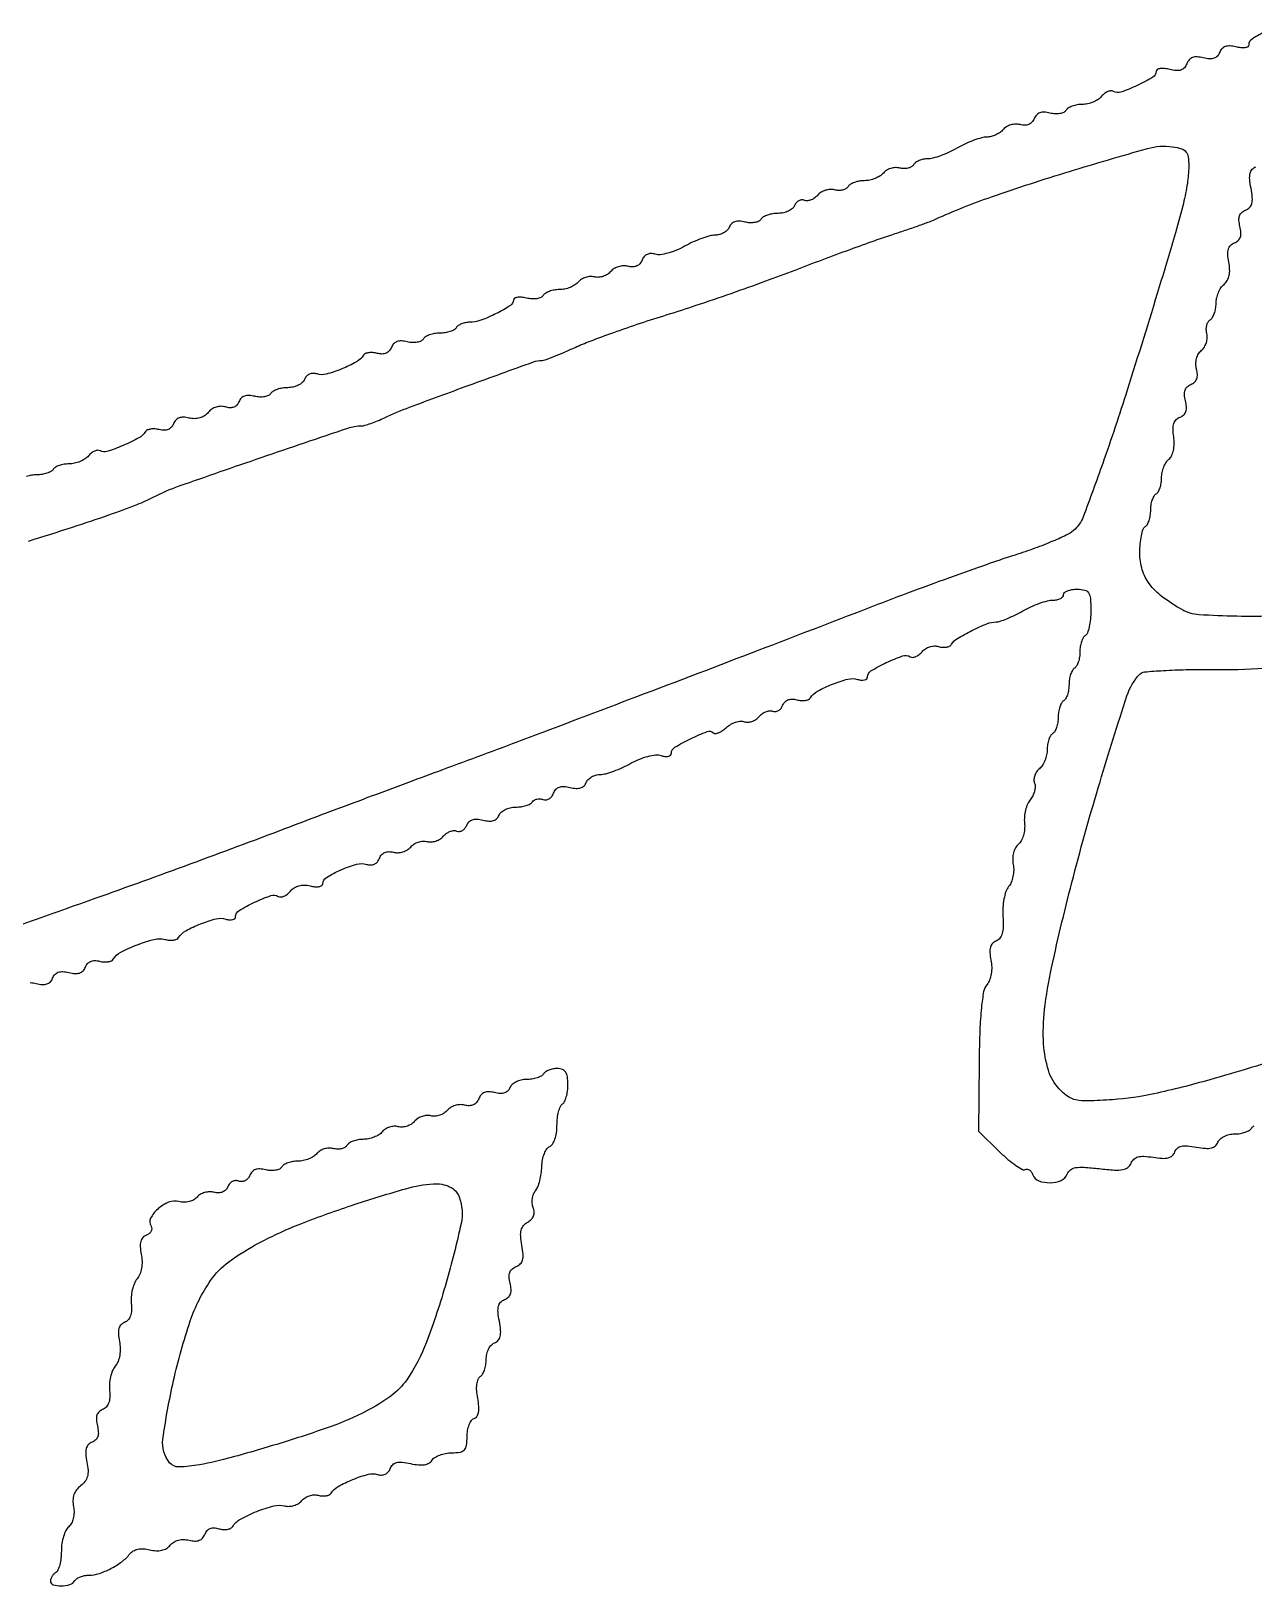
# Model space of a CAD drawing. Extents: x 0 to 1197, y 0 to 515.
# Drawn here: x 396.4 to 620.9, y 46 to 331.5 of the extents above; entities that cross this region are included whole.
import ezdxf

# ---------------------------------------------------------------- set-up
doc = ezdxf.new("R2010")
doc.units = 0

msp = doc.modelspace()

# ---------------------------------------------------------------- linework, layer by layer
for points in [[(623.258102, 331.452757, 0.027988), (620.59999, 330.008574, 0.259912), (619.986274, 328.907706, -0.26816), (619.804232, 328.592686, -0.093994), (619.291712, 328.414052, -0.062444), (618.528002, 328.396322, -0.036113), (617.621809, 328.555339, 0.044328), (616.517719, 328.730466, 0.098903), (615.678038, 328.622005, 0.124615), (615.066075, 328.226663, 0.096009), (614.643768, 327.549827, -0.0961), (614.219914, 326.870783, -0.125507), (613.606399, 326.476276, -0.098851), (612.761709, 326.370403, -0.04341), (611.643768, 326.549827, 0.043795), (610.508541, 326.731132, 0.103755), (609.664637, 326.615706, 0.128675), (609.050394, 326.196697, 0.087672), (608.612491, 325.468321, -0.088036), (608.167458, 324.729294, -0.132896), (607.546179, 324.314296, -0.103328), (606.67926, 324.210872, -0.0397), (605.476956, 324.412983, 0.034986), (604.519908, 324.583146, 0.061189), (603.716033, 324.570115, 0.092371), (603.176905, 324.389866, 0.272436), (602.986274, 324.065969, -0.264862), (602.366508, 322.978069, -0.024366), (599.515266, 321.470393, -0.025233), (596.521779, 320.249599, -0.226337), (595.149852, 320.398903, 0.158665), (594.699139, 320.508659, 0.080363), (594.125119, 320.370485, 0.066805), (593.519348, 320.015543, 0.053713), (592.977136, 319.48899, -0.076023), (592.335014, 318.918586, -0.044492), (591.423316, 318.437391, -0.043312), (590.401259, 318.109833, -0.055952), (589.422846, 318, 0.042625), (588.486364, 317.92002, 0.044251), (587.589121, 317.682448, 0.048396), (586.856598, 317.334004, 0.119693), (586.436196, 316.918973, -0.148288), (586.013967, 316.546558, -0.064688), (585.29264, 316.324084, -0.055947), (584.40569, 316.272412, -0.048117), (583.481438, 316.411858, 0.047859), (582.424667, 316.571854, 0.0994), (581.602871, 316.45308, 0.121616), (580.996324, 316.052449, 0.094938), (580.578381, 315.379431, -0.093794), (580.187266, 314.746417, -0.107109), (579.6075, 314.335222, -0.098029), (578.866483, 314.178779, -0.067203), (578.01089, 314.283312, 0.073558), (577.178467, 314.374344, 0.060008), (576.29242, 314.233354, 0.061533), (575.488904, 313.893079, 0.088877), (574.900597, 313.396765, -0.066429), (574.321284, 312.862026, -0.044483), (573.539306, 312.4103, -0.044364), (572.686492, 312.102606, -0.064487), (571.894245, 312, 0.068759), (570.948418, 311.869314, 0.019908), (569.543709, 311.4125, 0.019614), (567.985101, 310.765533, 0.019773), (566.486274, 310, -0.020403), (564.98278, 309.234469, -0.019929), (563.410207, 308.5875, -0.020286), (561.986516, 308.131636, -0.067431), (561.014874, 308, 0.051489), (560.234216, 307.919396, 0.048206), (559.468173, 307.680659, 0.051712), (558.82814, 307.329527, 0.103394), (558.432432, 306.912882, -0.125957), (558.038035, 306.53302, -0.070436), (557.414372, 306.287246, -0.063034), (556.667786, 306.205654, -0.059753), (555.910182, 306.309647, 0.077208), (555.116276, 306.390642, 0.06059), (554.262838, 306.24109, 0.061354), (553.481547, 305.894941, 0.084818), (552.900597, 305.396765, -0.079997), (552.288373, 304.861515, -0.044242), (551.400832, 304.4103, -0.042695), (550.395629, 304.103126, -0.052858), (549.422846, 304, 0.042855), (548.486087, 303.919563, 0.044371), (547.588015, 303.680659, 0.048511), (546.854393, 303.330227, 0.119222), (546.432432, 302.912882, -0.125957), (546.038035, 302.53302, -0.070436), (545.414372, 302.287246, -0.063034), (544.667786, 302.205654, -0.059753), (543.910182, 302.309647, 0.079483), (543.113473, 302.387289, 0.06088), (542.251743, 302.227722, 0.061176), (541.45828, 301.866791, 0.082428), (540.862828, 301.351256, -0.063292), (540.31138, 300.835821, -0.063178), (539.648208, 300.474345, -0.069103), (538.978556, 300.314103, -0.116345), (538.408819, 300.391349, 0.11355), (537.886977, 300.465035, 0.100282), (537.359077, 300.309943, 0.093971), (536.906261, 299.948954, 0.086202), (536.600417, 299.436858, -0.127198), (536.20813, 298.88672, -0.063764), (535.484751, 298.422077, -0.057044), (534.563221, 298.106801, -0.053971), (533.576676, 298, 0.040075), (532.581317, 297.920094, 0.042853), (531.634308, 297.682448, 0.046998), (530.865977, 297.334301, 0.125109), (530.436196, 296.918973, -0.148288), (530.013967, 296.546558, -0.064688), (529.29264, 296.324084, -0.055947), (528.40569, 296.272412, -0.048117), (527.481438, 296.411858, 0.047301), (526.450028, 296.569188, 0.092207), (525.627357, 296.464098, 0.116035), (525.020724, 296.098826, 0.108262), (524.621917, 295.492885, -0.103437), (524.253931, 294.921982, -0.066726), (523.62954, 294.438535, -0.062913), (522.855849, 294.111478, -0.068678), (522.048075, 294, 0.066332), (521.036155, 293.865161, 0.020589), (519.569604, 293.401664, 0.020186), (517.955878, 292.742762, 0.020938), (516.420596, 291.963111, -0.029879), (514.90112, 291.225338, -0.031766), (513.334888, 290.691024, -0.033527), (511.939414, 290.410725, -0.110073), (511.008605, 290.492912, 0.075181), (510.220907, 290.61781, 0.106993), (509.529506, 290.473329, 0.111067), (508.977722, 290.062154, 0.0859), (508.592547, 289.416347, -0.09016), (508.19515, 288.762675, -0.108208), (507.614361, 288.339973, -0.100118), (506.872735, 288.1788, -0.067654), (506.01089, 288.283312, 0.076898), (505.174175, 288.369194, 0.060546), (504.275471, 288.212932, 0.061374), (503.453396, 287.850054, 0.085151), (502.842898, 287.327243, -0.078549), (502.244767, 286.801268, -0.060767), (501.459672, 286.428649, -0.061255), (500.615334, 286.258026, -0.083396), (499.842898, 286.327243, 0.079841), (499.074732, 286.401551, 0.06092), (498.243073, 286.246259, 0.061144), (497.476605, 285.896201, 0.082061), (496.900597, 285.396765, -0.079997), (496.288373, 284.861515, -0.044242), (495.400832, 284.4103, -0.042695), (494.395629, 284.103126, -0.052858), (493.422846, 284, 0.042625), (492.486364, 283.92002, 0.044251), (491.589121, 283.682448, 0.048396), (490.856598, 283.334004, 0.119693), (490.436196, 282.918973, -0.153269), (490.007279, 282.548024, -0.063318), (489.262014, 282.331771, -0.054518), (488.341342, 282.28845, -0.046031), (487.377179, 282.438025, 0.035696), (486.460832, 282.599611, 0.061775), (485.688602, 282.583999, 0.092915), (485.169931, 282.406975, 0.270468), (484.986274, 282.092294, -0.257162), (484.422875, 281.069322, -0.023975), (481.827462, 279.59696, -0.029949), (478.987763, 278.368799, -0.087302), (476.891653, 278, 0.05068), (476.162121, 277.925865, 0.0479), (475.447793, 277.70625, 0.051495), (474.852257, 277.383303, 0.104737), (474.486274, 277, -0.128561), (474.083063, 276.615613, -0.04604), (473.350085, 276.29375, -0.041947), (472.443358, 276.073871, -0.038534), (471.486274, 276, 0.041536), (470.525516, 275.92005, 0.043669), (469.607752, 275.682448, 0.047827), (468.860499, 275.334125, 0.121961), (468.436196, 274.918973, -0.148288), (468.013967, 274.546558, -0.064688), (467.29264, 274.324084, -0.055947), (466.40569, 274.272412, -0.048117), (465.481438, 274.411858, 0.047859), (464.424667, 274.571854, 0.0994), (463.602871, 274.45308, 0.121616), (462.996324, 274.052449, 0.094938), (462.578381, 273.379431, -0.093714), (462.184078, 272.741028, -0.10922), (461.601975, 272.331539, -0.09872), (460.852569, 272.180666, -0.0645), (459.975118, 272.292666, 0.043256), (459.176398, 272.429213, 0.05281), (458.418896, 272.412044, 0.061789), (457.809597, 272.255422, 0.161943), (457.467389, 271.969444, -0.128278), (456.168429, 270.729746, -0.030716), (453.454662, 269.433931, -0.030091), (450.618044, 268.481586, -0.143747), (448.928243, 268.518418, 0.081453), (448.206482, 268.623654, 0.097667), (447.536514, 268.479117, 0.102232), (446.994072, 268.099224, 0.097729), (446.636083, 267.529801, -0.120989), (446.229295, 266.944312, -0.064866), (445.495228, 266.449379, -0.058682), (444.56583, 266.113863, -0.057366), (443.576676, 266, 0.040075), (442.581317, 265.920094, 0.042853), (441.634308, 265.682448, 0.046998), (440.865977, 265.334301, 0.125109), (440.436196, 264.918973, -0.148288), (440.013967, 264.546558, -0.064688), (439.29264, 264.324084, -0.055947), (438.40569, 264.272412, -0.048117), (437.481438, 264.411858, 0.047621), (436.43421, 264.570918, 0.096644), (435.612156, 264.457482, 0.119659), (435.005841, 264.070562, 0.099881), (434.595458, 263.423934, -0.093276), (434.216722, 262.809544, -0.114772), (433.66376, 262.428136, -0.104394), (432.95642, 262.308726, -0.066733), (432.132382, 262.453627, 0.08098), (431.293136, 262.576799, 0.071972), (430.421409, 262.436498, 0.070687), (429.611216, 262.050697, 0.07326), (428.951659, 261.458292, -0.076376), (428.25473, 260.840078, -0.072593), (427.392493, 260.446485, -0.069861), (426.423394, 260.306158, -0.062635), (425.414735, 260.428599, 0.05118), (424.399629, 260.575414, 0.099238), (423.593223, 260.4482, 0.118587), (422.991312, 260.044871, 0.094771), (422.578381, 259.379431, -0.093714), (422.184078, 258.741028, -0.10922), (421.601975, 258.331539, -0.09872), (420.852569, 258.180666, -0.0645), (419.975118, 258.292666, 0.045128), (419.17475, 258.426419, 0.054211), (418.412258, 258.401303, 0.063259), (417.796482, 258.232477, 0.157093), (417.444791, 257.93288, -0.131241), (416.219622, 256.777171, -0.023127), (413.344514, 255.391891, -0.019581), (410.366854, 254.258859, -0.223097), (409.149852, 254.398903, 0.158665), (408.699139, 254.508659, 0.080363), (408.125119, 254.370485, 0.066805), (407.519348, 254.015543, 0.053713), (406.977136, 253.48899, -0.076023), (406.335014, 252.918586, -0.044492), (405.423316, 252.437391, -0.043312), (404.401259, 252.109833, -0.055952), (403.422846, 252, 0.039551), (402.490042, 251.926099, 0.04255), (401.603831, 251.70625, 0.046682), (400.885726, 251.38426, 0.126268), (400.486274, 251, -0.128561), (400.083063, 250.615613, -0.04604), (399.350085, 250.29375, -0.041947), (398.443358, 250.073871, -0.038534), (397.486274, 250, 0.04176), (396.525239, 249.919593, 0.043791), (395.606647, 249.680659, 0.047947)], [(395.986274, 237.84615, 0.003626), (404.062172, 240.398371, 0.00632), (410.7152, 242.647413, 0.007054), (415.903294, 244.557316, 0.028273), (418.986274, 245.946588, -0.035606), (423.615839, 247.951718, -0.00192), (438.702562, 253.181772, -0.000978), (454.58255, 258.583939, -0.081668), (457.112819, 259, 0.071914), (457.713473, 259.08684, 0.012838), (458.794996, 259.436668, 0.013638), (460.050175, 259.91743, 0.011933), (461.335145, 260.486529, -0.020795), (465.919334, 262.420404, -0.00219), (476.830523, 266.443452, -0.000732), (488.646296, 270.721765, -0.0867), (490.238814, 271, 0.088496), (490.801493, 271.100376, 0.005588), (492.378174, 271.701489, 0.008081), (494.24744, 272.473312, 0.00591), (496.298199, 273.388048, -0.017326), (499.062006, 274.54594, -0.005013), (503.404985, 276.141389, -0.005035), (508.33863, 277.842116, -0.005352), (513.206131, 279.407696, 0.005506), (518.544751, 281.126616, 0.003162), (524.943697, 283.310072, 0.003159), (531.34677, 285.585703, 0.005263), (536.706131, 287.592687, -0.002464), (541.656271, 289.478084, -0.002235), (546.788357, 291.377748, -0.002236), (551.396494, 293.036772, -0.007177), (554.486274, 294.083878, 0.00357), (556.930032, 294.892442, 0.003801), (559.311274, 295.719461, 0.003618), (561.349156, 296.461293, 0.017561), (562.486274, 296.930657, -0.023116), (572.78208, 301.047206, -0.009472), (587.09615, 305.71447, -0.005426), (601.416563, 309.916184, -0.105457), (605.997568, 310.21165, -0.035665), (607.630067, 309.851682, -0.148609), (608.461417, 309.302974, -0.1435), (608.862798, 308.372604, -0.032474), (608.962417, 306.636501, -0.036051), (608.711147, 303.489568, -0.021932), (607.985606, 299.827798, -0.01181), (606.531495, 294.428712, -0.002149), (603.557825, 284.5, -0.002956), (597.664942, 265.531239, -0.007873), (593.166925, 252.087256, -0.006076), (589.586541, 242.302001, -0.124885), (587.798279, 239.751011, -0.068804), (586.49163, 238.906987, -0.01079), (583.67882, 237.669209, -0.01182), (580.275183, 236.351677, -0.010066), (576.626738, 235.120053, 0.007993), (571.94492, 233.561184, 0.002552), (565.03066, 231.095847, 0.002546), (557.3566, 228.271089, 0.002839), (549.986274, 225.467646, -0.00092), (530.063106, 217.801846, -0.000643), (507.57835, 209.231052, -0.000634), (486.545748, 201.275268, -0.001844), (471.986274, 195.850325, 0.000818), (465.705027, 193.524555, 0.000429), (457.898774, 190.611944, 0.000427), (449.903194, 187.613084, 0.000656), (442.986274, 185.001687, -0.005113), (408.152319, 172.204142, -0.002899), (365.731939, 157.386519, -0.00234)], [(624.86814, 224.069779, -0.009895), (617.770674, 224.023884, -0.014532), (610.840151, 224.317815, -0.109996), (607.722705, 225.25, -0.033881), (604.110607, 227.603165, -0.071387), (601.754948, 229.969574, -0.086734), (600.439006, 232.575953, -0.073763), (599.986274, 235.628074, -0.02184), (600.059435, 237.302208, -0.028783), (600.280024, 238.813933, -0.028907), (600.597784, 240.007248, -0.176597), (600.986274, 240.5, 0.128561), (601.370661, 240.903211, 0.04604), (601.692524, 241.636189, 0.041947), (601.912403, 242.542916, 0.038534), (601.986274, 243.5, -0.038534), (602.060144, 244.457084, -0.041947), (602.280024, 245.363811, -0.04604), (602.601886, 246.096789, -0.128561), (602.986274, 246.5, 0.126268), (603.370534, 246.899452, 0.046682), (603.692524, 247.617557, 0.04255), (603.912372, 248.503768, 0.039551), (603.986274, 249.436572, -0.050566), (604.084489, 250.405245, -0.04215), (604.376842, 251.398183, -0.04395), (604.80621, 252.268228, -0.083139), (605.315867, 252.858575, 0.110189), (605.819968, 253.510011, 0.056636), (606.152043, 254.492511, 0.049536), (606.288289, 255.684635, 0.040154), (606.204058, 256.969499, -0.032749), (606.089913, 258.388748, -0.081542), (606.242942, 259.415554, -0.114027), (606.668026, 260.128347, -0.110338), (607.36735, 260.592738, 0.09547), (608.049856, 261.017572, 0.12576), (608.446111, 261.631107, 0.099205), (608.552661, 262.475729, 0.043435), (608.373089, 263.594941, -0.04341), (608.193664, 264.712881, -0.098851), (608.299537, 265.557571, -0.125507), (608.694045, 266.171086, -0.0961), (609.373089, 266.594941, 0.095559), (610.034192, 267.006613, 0.118293), (610.435249, 267.608442, 0.098789), (610.561571, 268.414852, 0.051132), (610.414873, 269.428461, -0.061054), (610.292648, 270.409503, -0.06496), (610.415987, 271.369742, -0.068988), (610.768727, 272.215245, -0.086483), (611.318753, 272.86097, 0.081478), (611.841453, 273.462401, 0.06109), (612.20848, 274.260892, 0.060983), (612.372183, 275.126044, 0.080415), (612.295921, 275.923909, -0.059753), (612.191928, 276.681512, -0.063034), (612.273519, 277.428098, -0.070436), (612.519293, 278.051761, -0.125957), (612.899156, 278.446158, 0.119222), (613.316501, 278.868119, 0.048511), (613.666933, 279.601741, 0.044371), (613.905837, 280.499813, 0.042855), (613.986274, 281.436572, -0.054904), (614.093826, 282.413068, -0.043118), (614.414431, 283.429379, -0.044424), (614.88541, 284.332827, -0.077336), (615.44383, 284.964775, 0.091905), (616.036079, 285.675417, 0.075356), (616.385813, 286.6016, 0.063147), (616.482073, 287.738043, 0.038962), (616.32191, 289.071819, -0.031608), (616.132366, 290.47573, -0.089561), (616.238147, 291.454636, -0.127712), (616.643111, 292.129703, -0.102862), (617.357239, 292.588858, 0.094375), (618.045849, 293.01542, 0.126193), (618.445173, 293.629003, 0.099825), (618.552915, 294.473512, 0.043479), (618.373089, 295.594941, -0.043547), (618.192905, 296.719572, -0.100726), (618.302388, 297.563924, -0.126803), (618.70619, 298.177604, -0.092803), (619.403751, 298.606707, 0.106967), (620.150643, 299.095547, 0.134261), (620.553901, 299.814424, 0.084122), (620.637423, 300.904957, 0.023513), (620.400511, 302.605463, -0.023681), (620.168577, 304.27434, -0.079426), (620.243109, 305.372271, -0.1278), (620.620798, 306.096822, -0.117954), (621.313822, 306.572198, 0.079844)], [(396.286251, 156.791046, -0.043189), (397.391333, 156.613185, 0.04341), (398.509274, 156.43376, 0.098851), (399.353964, 156.539633, 0.125507), (399.967479, 156.93414, 0.0961), (400.391333, 157.613185, -0.0961), (400.815187, 158.292229, -0.125507), (401.428702, 158.686736, -0.098851), (402.273392, 158.792609, -0.04341), (403.391333, 158.613185, 0.043442), (404.510907, 158.433571, 0.099306), (405.35551, 158.540315, 0.125831), (405.969053, 158.93707, 0.095291), (406.394167, 159.620569, -0.093714), (406.78847, 160.258972, -0.10922), (407.370572, 160.668461, -0.09872), (408.119978, 160.819334, -0.0645), (408.997429, 160.707334, 0.045128), (409.797797, 160.573581, 0.054211), (410.56029, 160.598697, 0.063259), (411.176066, 160.767523, 0.157093), (411.527756, 161.06712, -0.134118), (412.908547, 162.354948, -0.029117), (415.904662, 163.71352, -0.029411), (419.046098, 164.715279, -0.127094), (420.988932, 164.709556, 0.043072), (421.790907, 164.57215, 0.052669), (422.551155, 164.588609, 0.061637), (423.162428, 164.744695, 0.162431), (423.505158, 165.030556, -0.128699), (424.832205, 166.294965, -0.032432), (427.554404, 167.577855, -0.032017), (430.407047, 168.496503, -0.139613), (432.162729, 168.443995, 0.049838), (432.861154, 168.296782, 0.086663), (433.450608, 168.335002, 0.129775), (433.838785, 168.544927, 0.207122), (433.986274, 168.885695, -0.262376), (434.614267, 170.000053, -0.02543), (437.447772, 171.52446, -0.026231), (440.431193, 172.751786, -0.226615), (441.822696, 172.601097, 0.164229), (442.277141, 172.495639, 0.078911), (442.863101, 172.648399, 0.065076), (443.486194, 173.024012, 0.051448), (444.048764, 173.575296, -0.07864), (444.746971, 174.189051, -0.07562), (445.609761, 174.56734, -0.070693), (446.597866, 174.687589, -0.056524), (447.662071, 174.545234, 0.036767), (448.552801, 174.390129, 0.063488), (449.303539, 174.411083, 0.095652), (449.806725, 174.59216, 0.264587), (449.986274, 174.907706, -0.26106), (450.64065, 176.075599, -0.032988), (453.296463, 177.469749, -0.035934), (456.19289, 178.512648, -0.146307), (458.044305, 178.481582, 0.083715), (458.782395, 178.37735, 0.1039), (459.455614, 178.537686, 0.104848), (460.003009, 178.953645, 0.08663), (460.380001, 179.583653, -0.09016), (460.777398, 180.237325, -0.108208), (461.358187, 180.660027, -0.100118), (462.099813, 180.8212, -0.067654), (462.961658, 180.716688, 0.076898), (463.798372, 180.630806, 0.060546), (464.697076, 180.787068, 0.061374), (465.519152, 181.149946, 0.085151), (466.12965, 181.672757, -0.078549), (466.72778, 182.198732, -0.060767), (467.512875, 182.571351, -0.061255), (468.357213, 182.741974, -0.083396), (469.12965, 182.672757, 0.082175), (469.900612, 182.601786, 0.061154), (470.740569, 182.767109, 0.060908), (471.519227, 183.131938, 0.07973), (472.10972, 183.648744, -0.063292), (472.661168, 184.164179, -0.063178), (473.32434, 184.525655, -0.069103), (473.993991, 184.685897, -0.116345), (474.563729, 184.608651, 0.121974), (475.08871, 184.5434, 0.100753), (475.625427, 184.721215, 0.091314), (476.091749, 185.116285, 0.08002), (476.412833, 185.669212, -0.102552), (476.827203, 186.314554, -0.122785), (477.440802, 186.691821, -0.09533), (478.286251, 186.791046, -0.043189), (479.391333, 186.613185, 0.043024), (480.484183, 186.436922, 0.092077), (481.33047, 186.530154, 0.119934), (481.944629, 186.891723, 0.10882), (482.35063, 187.507115, -0.123391), (482.751684, 188.07856, -0.064464), (483.481481, 188.561465, -0.058054), (484.407755, 188.888942, -0.05602), (485.395872, 189, 0.035597), (486.385593, 189.070551, 0.040087), (487.3156, 189.280921, 0.043958), (488.062485, 189.588324, 0.135549), (488.459282, 189.956326, -0.116874), (488.786256, 190.282733, -0.081792), (489.270017, 190.480804, -0.075077), (489.833211, 190.523419, -0.073145), (490.389256, 190.398855, 0.123459), (490.949039, 190.330941, 0.100775), (491.522396, 190.524651, 0.090829), (492.021656, 190.951914, 0.079009), (492.366549, 191.548599, -0.089335), (492.80151, 192.266704, -0.128089), (493.415528, 192.680681, -0.102758), (494.259566, 192.794135, -0.043709), (495.391333, 192.613185, 0.043024), (496.484183, 192.436922, 0.092077), (497.33047, 192.530154, 0.119934), (497.944629, 192.891723, 0.10882), (498.35063, 193.507115, -0.103437), (498.718617, 194.078018, -0.066726), (499.343007, 194.561465, -0.062913), (500.116698, 194.888522, -0.068678), (500.924473, 195, 0.066332), (501.936393, 195.134839, 0.020589), (503.402944, 195.598336, 0.020186), (505.016669, 196.257238, 0.020938), (506.551951, 197.036889, -0.030372), (508.108245, 197.790646, -0.034222), (509.684408, 198.316276, -0.037228), (511.089127, 198.570513, -0.103356), (512.082367, 198.469501, 0.047566), (512.811693, 198.312319, 0.083298), (513.427001, 198.342494, 0.126511), (513.832482, 198.546885, 0.216336), (513.986274, 198.885695, -0.262766), (514.601886, 199.976219, -0.022686), (517.515978, 201.559133, -0.02219), (520.554511, 202.872068, -0.295391), (521.690879, 202.628728, 0.230935), (522.061382, 202.501205, 0.066351), (522.66496, 202.658499, 0.052008), (523.384619, 203.043616, 0.035085), (524.117877, 203.619099, -0.05296), (524.912733, 204.198326, -0.052278), (525.814912, 204.600629, -0.057022), (526.684538, 204.777888, -0.11388), (527.375915, 204.680722, 0.104663), (528.027796, 204.576966, 0.069956), (528.772248, 204.720455, 0.065967), (529.492407, 205.078905, 0.071243), (530.073374, 205.60495, -0.061477), (530.638681, 206.137183, -0.062419), (531.313663, 206.51279, -0.068743), (531.991378, 206.682847, -0.119308), (532.563729, 206.608651, 0.122556), (533.088928, 206.543985, 0.100764), (533.626259, 206.723384, 0.091124), (534.09352, 207.120826, 0.079621), (534.415666, 207.676596, -0.09968), (534.80049, 208.283484, -0.10719), (535.381474, 208.675365, -0.095383), (536.130171, 208.819089, -0.063898), (536.997429, 208.707334, 0.043256), (537.79615, 208.570787, 0.05281), (538.553651, 208.587956, 0.061789), (539.162951, 208.744578, 0.161943), (539.505158, 209.030556, -0.128699), (540.832205, 210.294965, -0.032432), (543.554404, 211.577855, -0.032017), (546.407047, 212.496503, -0.139613), (548.162729, 212.443995, 0.049838), (548.861154, 212.296782, 0.086663), (549.450608, 212.335002, 0.129775), (549.838785, 212.544927, 0.207122), (549.986274, 212.885695, -0.262376), (550.614267, 214.000053, -0.02543), (553.447772, 215.52446, -0.026231), (556.431193, 216.751786, -0.226615), (557.822696, 216.601097, 0.160638), (558.274726, 216.49286, 0.079862), (558.852933, 216.636147, 0.066192), (559.464789, 216.998349, 0.052896), (560.01415, 217.533588, -0.079544), (560.626696, 218.070095, -0.064381), (561.421257, 218.436404, -0.065295), (562.270506, 218.5848, -0.087703), (563.0433, 218.481901, 0.056391), (563.76691, 218.33923, 0.063677), (564.474089, 218.371199, 0.073174), (565.0591, 218.564057, 0.139058), (565.421997, 218.895999, -0.120216), (566.501272, 219.959289, -0.018504), (569.159612, 221.417254, -0.019724), (571.930805, 222.672136, -0.096741), (573.609495, 223, 0.081845), (574.332849, 223.119204, 0.015636), (575.584877, 223.5875, 0.016292), (577.026499, 224.234351, 0.014352), (578.486274, 225, -0.020986), (579.994108, 225.765531, -0.020208), (581.579677, 226.4125, -0.020615), (583.021133, 226.867537, -0.066235), (584.01669, 227, 0.048799), (584.770431, 227.073739, 0.068799), (585.407709, 227.29375, 0.088982), (585.836857, 227.618168, 0.188692), (585.986274, 228, -0.226478), (586.169105, 228.382936, -0.074992), (586.720649, 228.70625, -0.057076), (587.528918, 228.926884, -0.038131), (588.486274, 229, -0.054025), (589.872016, 228.849833, -0.200006), (590.577684, 228.355902, -0.12532), (590.910319, 227.338398, -0.016657), (590.986274, 225.059017, -0.023552), (590.913024, 223.50479, -0.030444), (590.692524, 222.09415, -0.031293), (590.37408, 220.98041, -0.17067), (589.986274, 220.5, 0.128561), (589.601886, 220.096789, 0.04604), (589.280024, 219.363811, 0.041947), (589.060144, 218.457084, 0.038534), (588.986274, 217.5, -0.038534), (588.912403, 216.542916, -0.041947), (588.692524, 215.636189, -0.04604), (588.370661, 214.903211, -0.128561), (587.986274, 214.5, 0.128561), (587.601886, 214.096789, 0.04604), (587.280024, 213.363811, 0.041947), (587.060144, 212.457084, 0.038534), (586.986274, 211.5, -0.038534), (586.912403, 210.542916, -0.041947), (586.692524, 209.636189, -0.04604), (586.370661, 208.903211, -0.128561), (585.986274, 208.5, 0.128561), (585.601886, 208.096789, 0.04604), (585.280024, 207.363811, 0.041947), (585.060144, 206.457084, 0.038534), (584.986274, 205.5, -0.038534), (584.912403, 204.542916, -0.041947), (584.692524, 203.636189, -0.04604), (584.370661, 202.903211, -0.128561), (583.986274, 202.5, 0.126268), (583.602014, 202.100548, 0.046682), (583.280024, 201.382443, 0.04255), (583.060175, 200.496232, 0.039551), (582.986274, 199.563428, -0.054335), (582.879958, 198.587969, -0.043006), (582.56311, 197.574765, -0.044381), (582.097655, 196.675771, -0.078064), (581.545715, 196.049332, 0.07222), (581.036381, 195.484619, 0.066252), (580.690598, 194.78208, 0.06999), (580.554079, 194.053858, 0.103359), (580.65759, 193.414152, -0.099431), (580.771226, 192.744923, -0.055542), (580.654687, 191.923811, -0.052272), (580.342702, 191.085827, -0.058032), (579.871949, 190.362247, 0.074085), (579.379353, 189.549394, 0.039367), (579.010274, 188.429036, 0.038117), (578.807569, 187.199111, 0.047951), (578.817589, 186.04516, -0.050738), (578.821093, 184.923272, -0.046526), (578.601535, 183.789288, -0.049611), (578.206591, 182.810084, -0.099213), (577.683675, 182.163829, 0.09541), (577.15296, 181.517948, 0.061897), (576.798814, 180.615466, 0.056782), (576.654377, 179.566777, 0.053127), (576.743835, 178.487904, -0.054914), (576.829041, 177.413838, -0.043284), (576.692696, 176.254496, -0.044627), (576.370881, 175.186906, -0.077845), (575.898804, 174.394605, 0.09218), (575.405031, 173.509541, 0.034476), (575.043336, 172.128344, 0.032481), (574.845769, 170.520397, 0.03236), (574.857741, 168.898366, -0.02313), (574.905295, 167.057406, -0.062936), (574.715752, 165.769595, -0.096912), (574.286147, 164.913408, -0.137382), (573.605977, 164.407561, 0.113193), (572.94206, 163.961265, 0.122509), (572.562356, 163.282016, 0.084619), (572.466393, 162.296743, 0.031423), (572.653868, 160.912028, -0.042808), (572.798095, 159.627728, -0.046582), (572.714205, 158.374297, -0.050752), (572.418882, 157.270123, -0.082679), (571.931555, 156.434068, 0.129392), (571.318428, 155.115904, 0.019253), (570.907575, 152.190197, 0.016375), (570.623389, 148.033873, 0.006102), (570.486913, 142.181587), (570.345997, 129.5), (574.229266, 125.73, 0.01643), (575.777654, 124.32258, 0.025154), (577.21625, 123.2185, 0.022467), (578.421369, 122.464017, 0.273535), (578.94462, 122.474257, -0.173179), (579.306617, 122.551647, -0.119705), (579.700716, 122.398512, -0.089998), (580.069145, 122.027862, -0.059188), (580.350104, 121.494256, 0.213162), (581.45222, 120.394444, 0.096337), (583.505902, 120.037189, 0.095211), (585.563226, 120.475036, 0.203971), (586.670584, 121.619708, -0.138447), (587.252877, 122.399258, -0.121734), (588.185998, 122.806842, -0.059891), (589.743536, 122.884635, -0.011815), (592.53362, 122.623381, 0.0118), (595.326876, 122.361743, 0.060085), (596.883281, 122.439983, 0.122231), (597.815464, 122.849034, 0.137768), (598.398415, 123.63164, -0.110533), (598.888843, 124.369553, -0.126656), (599.625294, 124.783499, -0.080938), (600.736357, 124.893379, -0.024487), (602.425989, 124.703496, 0.02471), (604.079796, 124.518388, 0.075909), (605.198977, 124.618791, 0.11934), (605.942945, 125.004744, 0.122679), (606.418829, 125.684839, -0.119699), (606.892231, 126.369919, -0.12674), (607.617795, 126.743723, -0.078714), (608.716885, 126.816906, -0.023712), (610.38081, 126.585763, 0.023738), (612.040593, 126.355284, 0.078123), (613.140651, 126.427349, 0.125843), (613.86709, 126.797924, 0.121163), (614.338864, 127.476453, -0.121391), (614.744683, 128.059563, -0.064801), (615.478024, 128.552458, -0.058578), (616.406893, 128.886612, -0.057139), (617.395872, 129, 0.040778), (618.392125, 129.081385, 0.04325), (619.341819, 129.323344, 0.047406), (620.113638, 129.677929, 0.123579), (620.548537, 130.100744, -0.159484), (621.00801, 130.488473, -0.057469)], [(628.024299, 143.535351, -0.008918), (612.851793, 138.942183, -0.014838), (602.577115, 136.357458, -0.037977), (594.986274, 135.281106, -0.007869), (590.423104, 135.056405, -0.058556), (588.262301, 135.23728, -0.10464), (586.758219, 135.889235, -0.050961), (585.176617, 137.27464, -0.113803), (583.213693, 140.679518, -0.058571), (582.331197, 145.54789, -0.045122), (582.5058, 151.811442, -0.023719), (583.789857, 159.5, -0.01075), (587.782033, 176.217672, -0.009224), (592.6827, 193.629636, -0.005059), (597.618412, 209.421851, -0.115991), (600.053382, 213.447492, -0.179668), (600.84373, 213.819876, -0.006175), (604.307868, 214.071192, -0.010875), (608.471431, 214.230825, -0.007301), (613.233765, 214.240209, 0.019661), (622.841962, 214.496665, 0.025575)]]:
    msp.add_lwpolyline(points, format="xyb")
for points in [[(490.486274, 140, -0.131736), (490.077793, 139.615428, -0.045117), (489.323529, 139.29375, -0.041106), (488.387564, 139.073827, -0.037171), (487.395872, 139, 0.05602), (486.407755, 138.888942, 0.058054), (485.481481, 138.561465, 0.064464), (484.751684, 138.07856, 0.123391), (484.35063, 137.507115, -0.108134), (483.953792, 136.903834, -0.114938), (483.34914, 136.537552, -0.092181), (482.532763, 136.42921, -0.048539), (481.517551, 136.581506, 0.049664), (480.461284, 136.737536, 0.104181), (479.645646, 136.605738, 0.123285), (479.039689, 136.179378, 0.086693), (478.609658, 135.460937, -0.086039), (478.20462, 134.782254, -0.109335), (477.622381, 134.345782, -0.102553), (476.879951, 134.178921, -0.068221), (476.01089, 134.283312, 0.076898), (475.174175, 134.369194, 0.060546), (474.275471, 134.212932, 0.061374), (473.453396, 133.850054, 0.085151), (472.842898, 133.327243, -0.078549), (472.244767, 132.801268, -0.060767), (471.459672, 132.428649, -0.061255), (470.615334, 132.258026, -0.083396), (469.842898, 132.327243, 0.083396), (469.070462, 132.39646, 0.061255), (468.226124, 132.225837, 0.060767), (467.441028, 131.853217, 0.078549), (466.842898, 131.327243, -0.078549), (466.244767, 130.801268, -0.060767), (465.459672, 130.428649, -0.061255), (464.615334, 130.258026, -0.083396), (463.842898, 130.327243, 0.079841), (463.074732, 130.401551, 0.06092), (462.243073, 130.246259, 0.061144), (461.476605, 129.896201, 0.082061), (460.900597, 129.396765, -0.079997), (460.288373, 128.861515, -0.044242), (459.400832, 128.4103, -0.042695), (458.395629, 128.103126, -0.052858), (457.422846, 128, 0.042855), (456.486087, 127.919563, 0.044371), (455.588015, 127.680659, 0.048511), (454.854393, 127.330227, 0.119222), (454.432432, 126.912882, -0.125957), (454.038035, 126.53302, -0.070436), (453.414372, 126.287246, -0.063034), (452.667786, 126.205654, -0.059753), (451.910182, 126.309647, 0.077208), (451.116276, 126.390642, 0.06059), (450.262838, 126.24109, 0.061354), (449.481547, 125.894941, 0.084818), (448.900597, 125.396765, -0.079997), (448.288373, 124.861515, -0.044242), (447.400832, 124.4103, -0.042695), (446.395629, 124.103126, -0.052858), (445.422846, 124, 0.042625), (444.486364, 123.92002, 0.044251), (443.589121, 123.682448, 0.048396), (442.856598, 123.334004, 0.119693), (442.436196, 122.918973, -0.148288), (442.013967, 122.546558, -0.064688), (441.29264, 122.324084, -0.055947), (440.40569, 122.272412, -0.048117), (439.481438, 122.411858, 0.047805), (438.426705, 122.571661, 0.098807), (437.604862, 122.454048, 0.121213), (436.998392, 122.056389, 0.095986), (436.582103, 121.389131, -0.086975), (436.241298, 120.82048, -0.094267), (435.735554, 120.420309, -0.100188), (435.145051, 120.249424, -0.11257), (434.560603, 120.333104, 0.109252), (433.977522, 120.420492, 0.099804), (433.390875, 120.259507, 0.095246), (432.891039, 119.874225, 0.089684), (432.556881, 119.323404, -0.099729), (432.175236, 118.721657, -0.105124), (431.596671, 118.32812, -0.094728), (430.856475, 118.178893, -0.066554), (430.01089, 118.283312, 0.073091), (429.179064, 118.375062, 0.059923), (428.294777, 118.236194, 0.061546), (427.493837, 117.899063, 0.089419), (426.908619, 117.406432, -0.093408), (426.298863, 116.901334, -0.064696), (425.463941, 116.571425, -0.06091), (424.517183, 116.452051, -0.062496), (423.5781, 116.566309, 0.157333), (421.685387, 116.440824, 0.086024), (419.682606, 115.213092, 0.097276), (418.383978, 113.523479, 0.259321), (418.451694, 112.05595, -0.135448), (418.584149, 111.602704, -0.124175), (418.472183, 111.128838, -0.105354), (418.12382, 110.705931, -0.076501), (417.592746, 110.402484, 0.114981), (416.937061, 109.958353, 0.12152), (416.561507, 109.278391, 0.08381), (416.46702, 108.292391, 0.031436), (416.653868, 106.912028, -0.043063), (416.799417, 105.609992, -0.048363), (416.709526, 104.353149, -0.052699), (416.398209, 103.242769, -0.07868), (415.884577, 102.377463, 0.077112), (415.388167, 101.547076, 0.039051), (415.0193, 100.382819, 0.037606), (414.819748, 99.093746, 0.045761), (414.835688, 97.872613, -0.03899), (414.869642, 96.595042, -0.072596), (414.668017, 95.581184, -0.094551), (414.240157, 94.850585, -0.122117), (413.604979, 94.407178, 0.113327), (412.941683, 93.961045, 0.122436), (412.562292, 93.281745, 0.084559), (412.46644, 92.296418, 0.031424), (412.653868, 90.912028, -0.043063), (412.799417, 89.609992, -0.048363), (412.709526, 88.353149, -0.052699), (412.398209, 87.242769, -0.07868), (411.884577, 86.377463, 0.077112), (411.388167, 85.547076, 0.039051), (411.0193, 84.382819, 0.037606), (410.819748, 83.093746, 0.045761), (410.835688, 81.872613, -0.03892), (410.870154, 80.582587, -0.074654), (410.664831, 79.570325, -0.097234), (410.225786, 78.842863, -0.117415), (409.569004, 78.393373, 0.099536), (408.9083, 77.97469, 0.124086), (408.523122, 77.361195, 0.096953), (408.420854, 76.516116, 0.043285), (408.599458, 75.405059, -0.043264), (408.777906, 74.295278, -0.096604), (408.676294, 73.450122, -0.123814), (408.292818, 72.836614, -0.100177), (407.635434, 72.418864, 0.110864), (406.944028, 71.958696, 0.127806), (406.559298, 71.268468, 0.084962), (406.472741, 70.249642, 0.028166), (406.684378, 68.759479, -0.034354), (406.882203, 67.231055, -0.080638), (406.766583, 66.088966, -0.098447), (406.320664, 65.184575, -0.071392), (405.515567, 64.397761, 0.071516), (404.767789, 63.666603, 0.082408), (404.299298, 62.787004, 0.076574), (404.119014, 61.749851, 0.052082), (404.220668, 60.554178, -0.051085), (404.315071, 59.46936, -0.054697), (404.182858, 58.413439, -0.060116), (403.849412, 57.511004, -0.101357), (403.346388, 56.883905, 0.105977), (402.823491, 56.219681, 0.039757), (402.385807, 55.111873, 0.037173), (402.086709, 53.78976, 0.03706), (401.986274, 52.436572, -0.027894), (401.912814, 51.120823, -0.034318), (401.692524, 49.911307, -0.036683), (401.372692, 48.952925, -0.156712), (400.986274, 48.5, 0.06081), (400.603759, 48.193797, 0.051032), (400.280024, 47.7871, 0.053229), (400.059576, 47.346558, 0.089642), (399.986274, 46.940983, 0.323944), (400.48873, 46.246838, 0.08289), (401.942514, 46.023717, 0.072259), (403.557483, 46.280002, 0.180827), (404.486274, 47, -0.111983), (404.86317, 47.383579, -0.050144), (405.49691, 47.70625, -0.046179), (406.265355, 47.925928, -0.046572), (407.05886, 48, 0.07871), (408.906564, 48.292678, 0.041263), (411.058743, 49.194173, 0.040814), (413.085047, 50.466639, 0.063913), (414.560711, 51.897459, -0.094588), (415.203119, 52.448519, -0.079038), (416.044618, 52.767804, -0.06776), (417.06084, 52.83863, -0.045074), (418.21626, 52.657125, 0.046202), (419.394406, 52.474767, 0.070412), (420.424548, 52.556696, 0.080338), (421.290727, 52.902948, 0.084564), (421.986274, 53.5, -0.084718), (422.644321, 54.064513, -0.070759), (423.49384, 54.422408, -0.06639), (424.461697, 54.543885, -0.059615), (425.465161, 54.415943, 0.049877), (426.506461, 54.262576, 0.101556), (427.319777, 54.390374, 0.121363), (427.924253, 54.803758, 0.091006), (428.345813, 55.49456, -0.085042), (428.743545, 56.164012, -0.120603), (429.302986, 56.567633, -0.110351), (430.024811, 56.687926, -0.063248), (430.897191, 56.528274, 0.054054), (431.678372, 56.370466, 0.06226), (432.437808, 56.395562, 0.072139), (433.062633, 56.589817, 0.143924), (433.444595, 56.932563, -0.129396), (434.868988, 58.286, -0.030895), (437.849062, 59.691611, -0.030932), (440.980822, 60.719414, -0.128461), (442.953161, 60.71891, 0.076594), (443.793125, 60.632182, 0.060502), (444.69458, 60.787721, 0.061393), (445.51853, 61.150104, 0.08548), (446.12965, 61.672757, -0.079971), (446.730423, 62.198052, -0.060935), (447.523383, 62.568603, -0.061132), (448.379294, 62.736158, -0.081929), (449.165421, 62.663403, 0.047238), (449.899824, 62.543851, 0.055712), (450.602999, 62.575051, 0.064744), (451.173522, 62.742176, 0.151891), (451.505158, 63.030556, -0.128278), (452.804119, 64.270254, -0.030716), (455.517885, 65.566069, -0.030091), (458.354503, 66.518414, -0.143747), (460.044305, 66.481582, 0.083022), (460.777743, 66.376977, 0.10212), (461.44995, 66.532622, 0.104215), (461.995727, 66.937917, 0.089729), (462.367024, 67.549835, -0.103585), (462.838186, 68.280336, -0.138321), (463.521026, 68.668248, -0.089084), (464.542407, 68.733733, -0.025638), (466.110368, 68.472744, 0.029232), (467.555175, 68.242907, 0.064447), (468.67022, 68.275708, 0.089853), (469.491252, 68.563692, 0.12582), (470.048514, 69.100707, -0.117823), (470.559011, 69.608414, -0.047519), (471.448497, 70.041522, -0.043572), (472.537379, 70.344138, -0.042253), (473.673594, 70.457599, 0.036236), (475.207508, 70.592182, 0.16397), (475.991201, 71.005176, 0.158338), (476.380376, 71.817707, 0.033165), (476.486274, 73.412482, -0.041071), (476.580588, 74.558735, -0.050286), (476.861667, 75.595783, -0.058453), (477.273694, 76.383482, -0.163276), (477.764207, 76.755127, 0.167086), (478.286806, 77.15722, 0.102449), (478.577815, 77.88647, 0.06499), (478.627755, 78.978357, 0.025344), (478.4244, 80.478124, -0.029519), (478.2494, 81.854962, -0.0465), (478.279791, 83.045198, -0.057753), (478.495875, 83.952369, -0.168571), (478.896467, 84.444496, 0.124424), (479.315129, 84.876559, 0.047182), (479.666143, 85.64644, 0.043031), (479.905709, 86.594645, 0.040388), (479.986274, 87.590402, -0.057139), (480.099662, 88.57938, -0.058578), (480.433816, 89.508249, -0.064801), (480.926711, 90.241591, -0.121391), (481.50982, 90.647409, 0.121163), (482.188349, 91.119184, 0.125843), (482.558925, 91.845623, 0.078123), (482.63099, 92.94568, 0.023738), (482.400511, 94.605463, -0.023562), (482.165169, 96.295895, -0.082598), (482.245757, 97.388783, -0.132265), (482.640726, 98.109318, -0.110434), (483.369849, 98.593697, 0.095744), (484.050847, 99.018104, 0.12565), (484.446342, 99.63163, 0.099051), (484.552597, 100.476282, 0.043424), (484.373089, 101.594941, -0.043851), (484.19157, 102.732322, -0.104381), (484.308241, 103.576149, -0.129028), (484.73042, 104.190553, -0.086643), (485.465298, 104.630325, 0.098893), (486.248109, 105.12499, 0.136892), (486.671508, 105.834529, 0.088403), (486.767417, 106.902472, 0.024671), (486.538796, 108.571724, -0.027363), (486.321835, 110.221832, -0.080996), (486.419232, 111.356643, -0.114089), (486.838895, 112.173778, -0.089978), (487.608194, 112.808292, 0.072444), (488.281982, 113.325674, 0.103109), (488.685418, 113.960907, 0.104943), (488.797389, 114.695718, 0.077279), (488.623512, 115.502958, -0.07008), (488.44692, 116.269323, -0.055083), (488.466979, 117.122305, -0.056264), (488.669537, 117.929115, -0.08378), (489.033933, 118.557426, 0.080348), (489.456612, 119.274914, 0.028826), (489.824605, 120.406604, 0.027713), (490.091851, 121.715963, 0.029384), (490.205947, 123.02145, -0.039175), (490.339592, 124.268816, -0.046815), (490.664566, 125.404905, -0.053359), (491.117896, 126.278255, -0.155993), (491.641035, 126.697761, 0.162958), (492.164905, 127.129677, 0.055582), (492.596692, 128.030006, 0.047491), (492.888738, 129.217113, 0.036595), (492.986274, 130.547972, -0.027767), (493.059728, 131.869641, -0.034212), (493.280024, 133.084153, -0.036539), (493.599821, 134.046342, -0.157098), (493.986274, 134.5, 0.146547), (494.371851, 134.934161, 0.040338), (494.692524, 135.8004, 0.037109), (494.912662, 136.887885, 0.031397), (494.986274, 138.059017, 0.032166), (494.893113, 139.505659, 0.114177), (494.571279, 140.371199, 0.162195), (493.976996, 140.838022, 0.086279), (493.045291, 141, 0.046881), (492.256978, 140.925923, 0.046318), (491.492924, 140.70625, 0.050262), (490.862297, 140.383556, 0.111412)], [(475.013818, 117.427553, -0.145342), (475.377723, 112.562375, -0.016269), (472.63849, 101.677592, -0.020451), (469.032569, 90.795229, -0.061364), (465.399116, 83.874232, -0.083092), (462.480073, 80.874803, -0.040939), (457.933916, 78.079123, -0.030375), (451.534103, 75.306849, -0.013157), (442.725679, 72.370857, -0.005747), (433.181099, 69.58563, -0.023903), (427.336805, 68.250247, -0.037333), (423.584969, 67.865439, -0.230362), (421.867319, 68.643332, -0.210288), (420.637902, 72.948117, -0.02112), (422.580366, 83.709409, -0.026931), (425.667246, 94.664079, -0.067825), (429.36891, 102.061686, -0.085991), (432.742761, 105.534406, -0.035563), (438.321492, 109.010135, -0.02815), (445.97004, 112.516095, -0.014412), (455.907457, 116.083931, -0.009074), (465.231963, 118.945134, -0.052391), (470.30327, 119.841227, -0.126176), (473.265819, 119.299629, -0.196375)]]:
    msp.add_lwpolyline(points, format="xyb", close=True)

doc.saveas('drawing.dxf')
